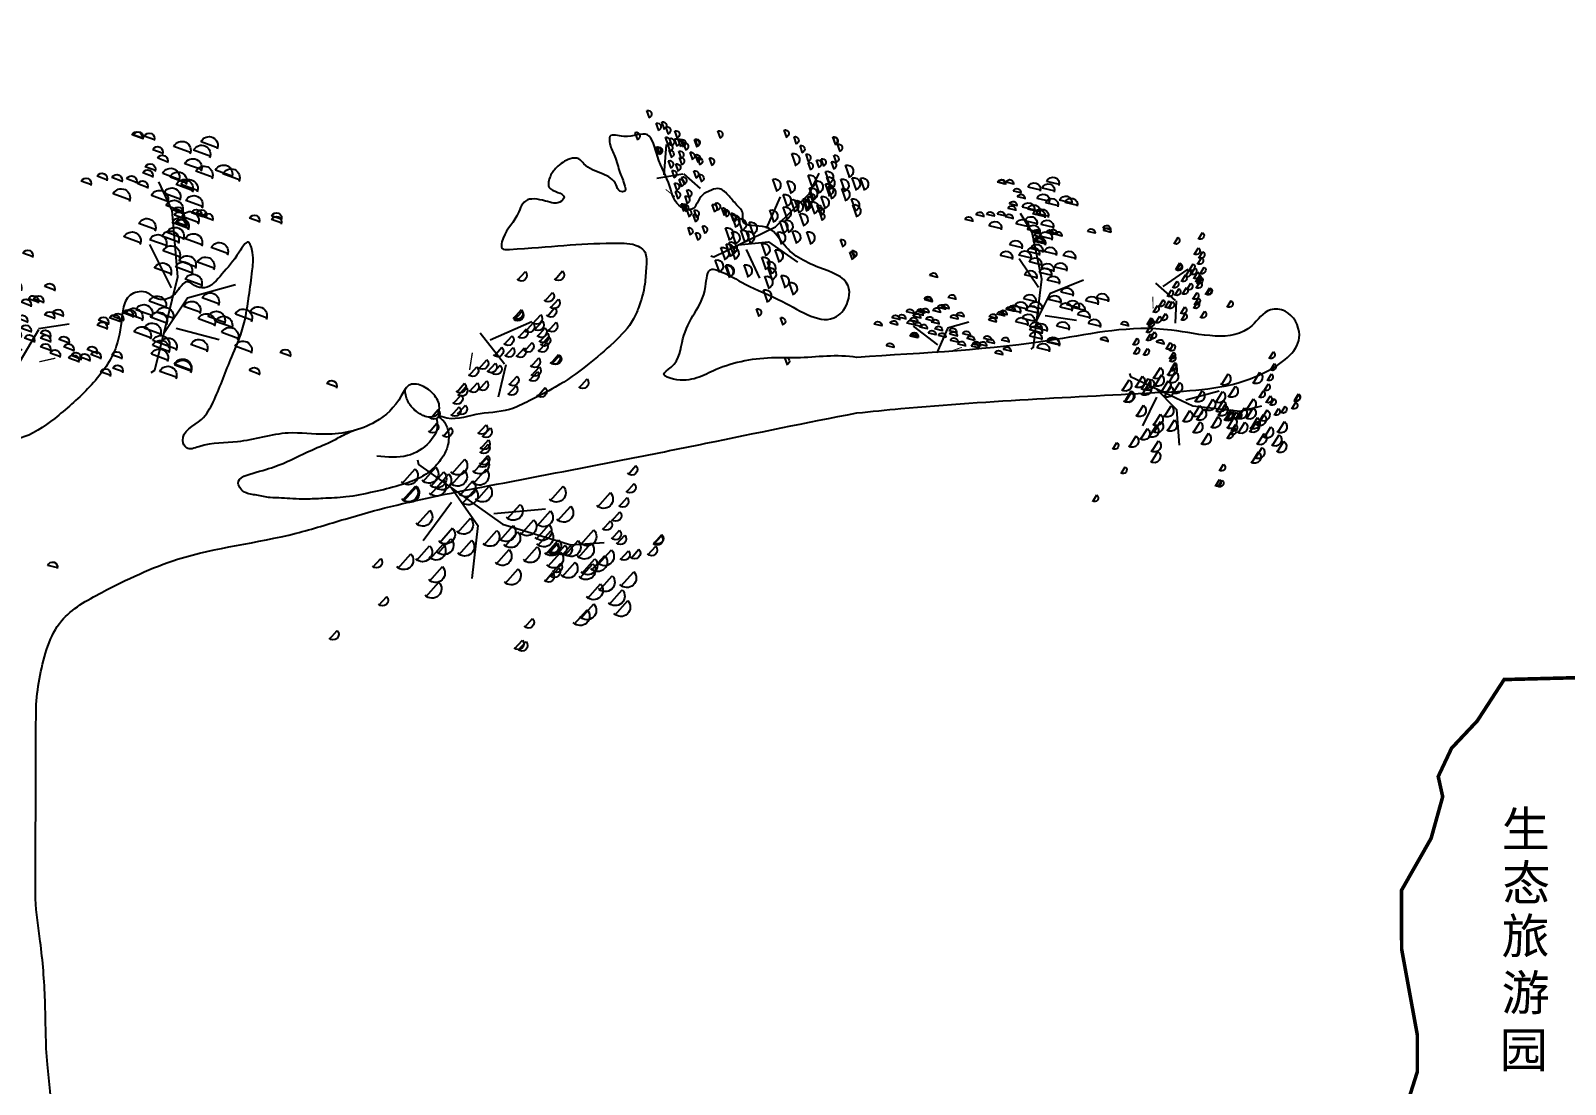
# Model space of a CAD drawing. Extents: x 652 to 897, y 187 to 370.
# Drawn here: x 701.03 to 724, y 241.95 to 257.72 of the extents above; entities that cross this region are included whole.
import ezdxf

# ---------------------------------------------------------------- set-up
doc = ezdxf.new("R2010")
doc.units = 0
doc.layers.get('0').update_dxf_attribs({"linetype": 'CONTINUOUS'})
doc.styles.get("Standard").update_dxf_attribs({"font": 'SimSun.ttf'})

# ---------------------------------------------------------------- blocks, each defined once
blk = doc.blocks.new('M_G79')
at = {"color": 3, "linetype": 'CONTINUOUS'}
for p, q in [((-1186, 4132), (-869, 4207)), ((-43, 4142), (148, 4187)), ((156, 4142), (346, 4187)), ((178, 4140), (368, 4185)), ((-1072, 3965), (-755, 4040)), ((-716, 3992), (-399, 4067)), ((-222, 3919), (-31, 3964)), ((-1641, 3610), (-1324, 3685)), ((-1503, 3661), (-1186, 3736)), ((-1157, 3600), (-840, 3675)), ((-946, 3709), (-629, 3784)), ((-326, 3777), (-136, 3822)), ((-125, 3600), (65, 3645)), ((-922, 3332), (-605, 3407)), ((-922, 3332), (-605, 3407)), ((-835, 3322), (-518, 3397)), ((-712, 3440), (-395, 3515)), ((-574, 3491), (-257, 3566)), ((-93, 3486), (97, 3531)), ((-28, 3281), (162, 3326)), ((178, 3346), (368, 3391)), ((441, 3339), (632, 3384)), ((705, 3331), (895, 3376)), ((-1041, 3058), (-724, 3133)), ((-634, 3145), (-317, 3220)), ((-421, 3077), (-104, 3152)), ((257, 3024), (574, 3099)), ((979, 3213), (1169, 3258)), ((-2470, 2935), (-2280, 2980)), ((-2463, 3000), (-2272, 3045)), ((-2075, 2913), (-1885, 2958)), ((-1245, 2843), (-1055, 2888)), ((-1129, 2896), (-939, 2941)), ((-1042, 2886), (-852, 2931)), ((-1007, 2768), (-690, 2843)), ((-742, 2809), (-552, 2854)), ((-711, 2894), (-520, 2939)), ((-702, 2932), (-385, 3007)), ((-845, 2640), (-528, 2715)), ((-800, 2683), (-610, 2728)), ((-778, 2681), (-588, 2726)), ((-259, 2552), (58, 2627)), ((-1590, 2282), (-1273, 2357)), ((-1116, 2383), (-799, 2458)), ((-777, 2456), (-460, 2531)), ((-697, 2381), (-380, 2456)), ((-486, 2291), (-169, 2366)), ((-24, 2284), (293, 2359)), ((-1379, 1994), (-1062, 2069)), ((-1050, 1979), (-733, 2054)), ((-748, 2122), (-431, 2197)), ((-997, 1863), (-680, 1938)), ((-629, 1800), (-312, 1875)), ((1860, 1814), (2050, 1859)), ((-1195, 1665), (-878, 1740)), ((-2413, 1227), (-2096, 1302)), ((-1537, 1372), (-1220, 1447)), ((-607, 1202), (-290, 1277)), ((1402, 1270), (1592, 1315)), ((-2156, 1154), (-1839, 1229)), ((-1822, 985), (-1505, 1060)), ((-1682, 1057), (-1365, 1132)), ((-1513, 994), (-1195, 1069)), ((-1227, 1183), (-910, 1258)), ((-760, 1021), (-443, 1096)), ((-385, 1023), (-68, 1098)), ((1574, 1031), (1764, 1076)), ((1661, 1021), (1851, 1066)), ((1990, 1205), (2181, 1250)), ((1993, 1227), (2183, 1272)), ((-1953, 801), (-1636, 876)), ((-661, 922), (-344, 997)), ((-573, 714), (-256, 789)), ((-218, 939), (99, 1014)), ((-86, 973), (104, 1018)), ((-43, 968), (148, 1013)), ((124, 883), (315, 928)), ((187, 854), (378, 899)), ((379, 789), (569, 834)), ((1199, 830), (1389, 875)), ((1347, 769), (1537, 814)), ((1785, 941), (1975, 986)), ((1959, 723), (2149, 768)), ((2070, 931), (2260, 976)), ((2179, 919), (2369, 964)), ((2218, 871), (2408, 916)), ((2276, 798), (2466, 843)), ((2443, 912), (2633, 957)), ((2649, 779), (2839, 824)), ((2801, 762), (2991, 807)), ((-2906, 603), (-2715, 648)), ((-2219, 588), (-1902, 663)), ((-1433, 523), (-1116, 598)), ((-886, 484), (-569, 559)), ((-750, 513), (-433, 588)), ((-407, 629), (-89, 704)), ((391, 699), (581, 744)), ((1734, 484), (1924, 529)), ((1819, 651), (2009, 696)), ((2114, 530), (2304, 575)), ((2252, 581), (2442, 626)), ((2353, 702), (2544, 747)), ((2433, 627), (2623, 672)), ((2852, 624), (3042, 669)), ((3246, 602), (3437, 647)), ((-2397, 215), (-2207, 260)), ((-760, 426), (-443, 501)), ((-755, 271), (-438, 346)), ((517, 244), (707, 289)), ((935, 242), (1125, 287)), ((1037, 363), (1227, 408)), ((1366, 348), (1556, 393)), ((1376, 435), (1566, 480)), ((1649, 317), (1839, 362)), ((1898, 377), (2089, 422)), ((2334, 329), (2524, 374)), ((2353, 305), (2544, 350)), ((-3794, 150), (-3603, 195)), ((-1191, 121), (-874, 196)), ((-1188, 143), (-871, 218)), ((-941, -17), (-624, 58)), ((23, -31), (213, 14)), ((71, 206), (261, 251)), ((442, 164), (632, 209)), ((633, 99), (823, 144)), ((788, 104), (978, 149)), ((826, 56), (1017, 101)), ((1163, 106), (1353, 151)), ((1349, 196), (1539, 241)), ((2944, 63), (3134, 108)), ((233, -121), (424, -76))]:
    blk.add_line(p, q, dxfattribs=at)
for points in [[(-474, 19), (-535, 70), (-743, 1769), (-503, 2932), (-208, 3406)], [(-656, 1561), (-179, 2279)], [(-615, 740), (-958, 1418), (-1781, 1752)], [(-1607, 740), (-823, 852)], [(1614, 559), (1079, 706)], [(1612, 537), (1876, -65)], [(1854, 135), (2456, 597)]]:
    blk.add_lwpolyline(points, dxfattribs=at)
at = {"color": 3, "linetype": 'CONTINUOUS', "const_width": 22.5}
blk.add_lwpolyline([(1251, 70), (1527, -27)], dxfattribs=at)
at = {"color": 3, "linetype": 'CONTINUOUS'}
for centre, radius in [((-1018, 4158), 157), ((-904, 3991), 157), ((-548, 4017), 157), ((58, 4157), 94.1), ((257, 4157), 94.1), ((279, 4155), 94.1), ((-1335, 3686), 157), ((-778, 3734), 157), ((-225, 3792), 94.1), ((-121, 3935), 94.1), ((-1473, 3635), 157), ((-989, 3625), 157), ((-543, 3466), 157), ((-405, 3517), 157), ((-24, 3615), 94.1), ((7, 3502), 94.1), ((-754, 3357), 157), ((-754, 3357), 157), ((-667, 3347), 157), ((-466, 3171), 157), ((73, 3296), 94.1), ((279, 3361), 94.1), ((542, 3354), 94.1), ((806, 3347), 94.1), ((1080, 3228), 94.1), ((-2362, 3015), 94.1), ((-872, 3083), 157), ((-534, 2958), 157), ((-253, 3103), 157), ((425, 3050), 157), ((-2369, 2950), 94.1), ((-1975, 2928), 94.1), ((-1144, 2858), 94.1), ((-1028, 2911), 94.1), ((-941, 2902), 94.1), ((-839, 2793), 157), ((-676, 2665), 157), ((-641, 2824), 94.1), ((-610, 2909), 94.1), ((-947, 2408), 157), ((-699, 2698), 94.1), ((-677, 2696), 94.1), ((-609, 2481), 157), ((-529, 2406), 157), ((-91, 2578), 157), ((-1422, 2307), 157), ((-580, 2147), 157), ((-318, 2317), 157), ((144, 2309), 157), ((-1211, 2019), 157), ((-882, 2004), 157), ((-829, 1888), 157), ((-1027, 1690), 157), ((-461, 1825), 157), ((1961, 1830), 94.1), ((-1369, 1397), 157), ((-2245, 1252), 157), ((-1988, 1179), 157), ((-1059, 1208), 157), ((-439, 1228), 157), ((1503, 1285), 94.1), ((2091, 1220), 94.1), ((2094, 1242), 94.1), ((-1654, 1010), 157), ((-1514, 1083), 157), ((-1344, 1020), 157), ((-592, 1046), 157), ((-492, 947), 157), ((-217, 1049), 157), ((-50, 964), 157), ((15, 988), 94.1), ((58, 983), 94.1), ((1675, 1046), 94.1), ((1762, 1036), 94.1), ((1886, 956), 94.1), ((2171, 947), 94.1), ((2280, 935), 94.1), ((2544, 927), 94.1), ((-2051, 613), 157), ((-1785, 826), 157), ((-405, 739), 157), ((-238, 654), 157), ((225, 898), 94.1), ((288, 869), 94.1), ((479, 804), 94.1), ((492, 714), 94.1), ((1300, 845), 94.1), ((1448, 785), 94.1), ((2060, 739), 94.1), ((2319, 886), 94.1), ((2377, 814), 94.1), ((2454, 717), 94.1), ((2750, 794), 94.1), ((2902, 777), 94.1), ((-2805, 618), 94.1), ((-1264, 548), 157), ((-717, 509), 157), ((-592, 451), 157), ((-582, 538), 157), ((1477, 451), 94.1), ((1835, 499), 94.1), ((1919, 666), 94.1), ((2215, 545), 94.1), ((2353, 596), 94.1), ((2534, 642), 94.1), ((2953, 639), 94.1), ((3347, 618), 94.1), ((-3693, 165), 94.1), ((-2296, 231), 94.1), ((-1022, 146), 157), ((-1020, 168), 157), ((-587, 296), 157), ((172, 221), 94.1), ((542, 180), 94.1), ((617, 260), 94.1), ((1036, 257), 94.1), ((1138, 378), 94.1), ((1450, 211), 94.1), ((1467, 364), 94.1), ((1750, 332), 94.1), ((1999, 393), 94.1), ((2435, 344), 94.1), ((2454, 320), 94.1), ((-773, 8), 157), ((124, -16), 94.1), ((734, 114), 94.1), ((889, 119), 94.1), ((927, 71), 94.1), ((1264, 122), 94.1), ((3045, 78), 94.1), ((334, -106), 94.1)]:
    blk.add_arc(centre, radius, 18.4422, 198.4146, dxfattribs=at)
at = {"width": 0.8, "flags": 9}
for tag in ['XSIZE', 'YSIZE']:
    blk.add_attdef(tag, (0, 0), '', height=0.5, dxfattribs=at)

msp = doc.modelspace()

# ---------------------------------------------------------------- linework, layer by layer
at = {"const_width": 0.0538}
msp.add_lwpolyline([(724.6455, 248.0516), (723.0825, 248.0109), (722.6814, 247.3931), (722.2957, 246.9833), (722.0964, 246.56), (722.1634, 246.2577), (721.9895, 245.6339), (721.5472, 244.8577), (721.549, 243.9762), (721.7836, 242.6927), (721.7836, 242.1416), (721.4657, 241.1357), (721.7518, 241.2465)], dxfattribs=at)
at = {"color": 253}
for points, knots in [([(713.3958, 252.8323), (713.0955, 252.8817), (712.6896, 252.8137), (711.9815, 252.8396), (711.3284, 252.7264), (710.8843, 252.42), (710.441, 252.5702), (710.7578, 252.7563), (710.7502, 253.1051), (710.9708, 253.5118), (711.1476, 253.7897), (711.1495, 254.1866), (711.4501, 254.0922), (711.7621, 253.8866), (712.3327, 253.6845), (712.916, 253.2713), (713.2596, 253.5856), (713.3545, 254.0094), (712.7496, 254.1823), (712.32, 254.4236), (712.0997, 254.8601), (711.645, 254.7647), (711.7119, 255.0131), (711.5773, 255.1246), (711.4816, 255.2596), (711.3324, 255.3887), (711.2023, 255.3267), (711.0904, 255.2804), (711.0164, 255.1815), (710.9562, 255.0193), (710.6696, 255.0787), (710.5999, 255.4593), (710.4135, 255.7571), (710.3075, 256.2763), (709.9807, 256.0862), (709.6766, 256.2016), (709.6992, 255.983), (709.7914, 255.8352), (709.8375, 255.5992), (709.9105, 255.4589), (709.9447, 255.3043), (709.8194, 255.3116), (709.7911, 255.4779), (709.5739, 255.6021), (709.348, 255.659), (709.2391, 255.8282), (709.058, 255.8057), (708.913, 255.6976), (708.7982, 255.5546), (708.7517, 255.3561), (708.9032, 255.3136), (709.0422, 255.2483), (708.9314, 255.109), (708.7184, 255.1856), (708.4065, 255.2417), (708.2987, 254.8581), (708.1024, 254.7101), (708.0617, 254.4401), (708.7989, 254.484), (709.2599, 254.5418), (709.8829, 254.5413), (710.0521, 254.539), (710.262, 254.4303), (710.2395, 254.1716), (710.228, 253.8974), (710.1534, 253.6303), (710.0229, 253.3189), (709.7463, 253.036), (709.3519, 252.7009), (708.9312, 252.3985), (708.527, 252.2023), (708.1455, 252.0028), (707.6866, 252.0157), (707.3489, 251.8674), (707.1166, 251.9726), (707.171, 252.1047), (707.0882, 252.2701), (706.9305, 252.4035), (706.6817, 252.4711), (706.5292, 252.1296), (706.1602, 251.7839), (705.5089, 251.6397), (704.8164, 251.75), (704.1776, 251.5317), (703.7016, 251.565), (703.362, 251.4257), (703.241, 251.7091), (703.6055, 251.8572), (703.8224, 252.2679), (703.9798, 252.7135), (704.2131, 253.2246), (704.2916, 253.6749), (704.3426, 254.1018), (704.3757, 254.3398), (704.2897, 254.6429), (704.0909, 254.2935), (703.9272, 254.1272), (703.6964, 253.8359), (703.4893, 253.8921), (703.3634, 254.0051), (703.2387, 253.8468), (703.1329, 253.6963), (702.914, 253.6842), (702.8081, 253.7959), (702.6545, 253.8377), (702.4432, 253.7433), (702.3871, 253.4027), (702.3468, 252.9313), (701.9564, 252.4065), (701.4738, 251.9771), (701.0069, 251.6243), (700.5552, 251.5606), (700.1235, 251.608), (699.8336, 251.9183), (699.637, 252.3152), (699.5834, 252.7637), (699.6086, 253.2418), (699.579, 253.6971), (699.5633, 254.0746), (699.7612, 254.3569), (699.7357, 254.5443), (699.7667, 254.8187), (699.5898, 254.6761), (699.4722, 254.8978), (699.127, 254.7819), (698.8341, 254.5957), (698.4694, 254.468), (698.1247, 254.2826), (697.779, 254.1211), (697.4007, 254.1683), (697.143, 254.211), (696.8127, 254.1263), (696.9848, 253.6618), (696.8323, 253.2939), (696.9382, 252.8601), (696.7248, 252.6504), (696.4933, 252.5812), (696.2614, 252.5918), (695.9796, 252.6016), (695.8344, 252.9139), (695.6951, 253.1833), (695.7784, 253.4185), (695.6143, 253.5753), (695.383, 253.4977), (695.1386, 253.5313), (694.9241, 253.5806), (694.6137, 253.6249), (694.6581, 253.2833), (694.802, 253.1103), (694.7331, 252.8414), (694.404, 252.8542), (693.9326, 252.9678), (693.4313, 253.1559), (692.5268, 253.4792), (692.7568, 252.7795), (692.4175, 252.5361), (692.4123, 252.183), (692.8013, 251.8108), (693.5038, 251.9656), (694.2393, 251.7183), (694.9734, 251.4658), (695.9885, 250.899), (696.6026, 249.6224), (696.4934, 248.4449), (696.4462, 247.8595), (696.4376, 247.638)], [20.3331759, 20.3331759, 20.3331759, 20.3331759, 20.7879213, 20.9474435, 21.3993229, 21.7261383, 21.8053933, 21.880564, 22.1108338, 22.3248654, 22.536783, 22.6748345, 22.7222166, 22.9507514, 23.2583518, 23.6778439, 23.7473214, 23.9332468, 24.1912333, 24.5182528, 24.6925482, 24.8709081, 24.9266213, 25.0065193, 25.1052589, 25.192907, 25.2605548, 25.3021066, 25.3746518, 25.4416266, 25.5320565, 25.7084295, 25.9532848, 26.1298579, 26.3066971, 26.4102084, 26.4659216, 26.5659405, 26.6922458, 26.8009399, 26.8380821, 26.8752529, 26.9294074, 27.0614405, 27.2193893, 27.2719365, 27.3369853, 27.4581203, 27.5380183, 27.6221031, 27.697009, 27.7564934, 27.7899808, 27.9107857, 28.0594687, 28.1884926, 28.4131224, 28.4595501, 28.5160741, 29.2887633, 29.3538121, 29.4411197, 29.5474049, 29.6559799, 29.7898852, 29.972326, 30.0637895, 30.2945112, 30.5514504, 30.8452378, 31.0654988, 31.2277685, 31.4814054, 31.7329943, 31.7664916, 31.8031973, 31.9108293, 32.0194876, 32.1223295, 32.2282316, 32.5041042, 32.8872341, 33.1661694, 33.5526742, 33.8431322, 33.9365218, 33.9988207, 34.2094093, 34.3664654, 34.7079285, 34.9120005, 35.205491, 35.396506, 35.5333451, 35.6186708, 35.7183714, 35.9291082, 36.0945112, 36.1711373, 36.2334649, 36.3060203, 36.4111145, 36.5226268, 36.5690774, 36.6367252, 36.7489943, 36.8664571, 37.1214356, 37.4640727, 37.7984347, 38.1058829, 38.3142017, 38.4692956, 38.7388751, 38.8987304, 39.1338259, 39.4031064, 39.6168757, 39.8220012, 39.9549678, 40.085297, 40.1601602, 40.2189278, 40.2988458, 40.438545, 40.6670797, 40.8586312, 41.0040623, 41.2597169, 41.4086896, 41.5576623, 41.6784535, 41.8087827, 42.1524731, 42.3010417, 42.4128923, 42.5598113, 42.6527382, 42.7657863, 42.9515485, 43.1072131, 43.2186395, 43.2711866, 43.410577, 43.5410056, 43.63577, 43.7661985, 43.8869105, 44.0162558, 44.12495, 44.1998691, 44.4616354, 44.8531114, 45.1621921, 45.3897609, 45.60291, 45.7245011, 45.8667973, 46.3412418, 46.6809735, 47.0278959, 47.5075172, 48.3921733, 48.9400986, 49.2729104, 49.2729104, 49.2729104, 49.2729104]), ([(713.3958, 252.0012), (713.6138, 252.0246), (715.1827, 252.1794), (717.2809, 252.2662), (719.296, 252.3885), (720.1567, 253.0419), (719.8906, 253.5407), (719.5169, 253.5814), (719.153, 252.9905), (717.8548, 253.4045), (715.9925, 252.9694), (714.3943, 252.899), (713.3958, 252.8323)], [11.9371554, 11.9371554, 11.9371554, 11.9371554, 12.2656964, 14.2957939, 15.0397825, 15.391453, 15.5980397, 15.7080892, 15.8923187, 16.494562, 17.3659566, 18.857997, 18.857997, 18.857997, 18.857997]), ([(701.1114, 247.638), (701.1234, 247.7826), (701.1903, 248.2182), (701.3787, 248.9264), (702.2509, 249.406), (703.3821, 249.9478), (704.6736, 250.078), (705.7166, 250.4126), (706.6677, 250.6766), (708.0609, 250.9454), (709.6357, 251.2453), (711.4751, 251.6126), (712.6409, 251.8587), (713.3958, 252.0012)], [62.8748538, 62.8748538, 62.8748538, 62.8748538, 63.0936066, 63.531082, 63.8998146, 64.5188349, 65.4262308, 65.8078561, 66.1623248, 66.9058438, 67.9347638, 68.567395, 69.7198219, 69.7198219, 69.7198219, 69.7198219]), ([(696.4376, 247.638), (696.4248, 244.5246), (696.4682, 243.7867), (696.3496, 242.7348), (696.3139, 241.8376), (696.2293, 241.0255), (696.1539, 240.3552), (695.9328, 239.6632), (695.2269, 239.3485), (694.5925, 238.9605), (693.8422, 239.0027), (693.6851, 238.5681), (693.771, 238.2937), (693.6182, 237.9097), (693.9621, 237.8079), (694.2427, 237.7698), (694.5797, 237.8859), (694.8922, 237.6119), (694.9787, 237.9766), (695.303, 237.898), (695.3362, 237.492), (695.7756, 237.7063), (695.8214, 237.9906), (696.0971, 238.0921), (696.3967, 238.1138), (696.7791, 238.0679), (697.0957, 237.8745), (697.3426, 237.9448), (697.5119, 237.9242), (697.6315, 238.0683), (697.7837, 238.3518), (697.9631, 238.0923), (697.8575, 237.8402), (698.1768, 237.8857), (698.3218, 237.6188), (698.8512, 237.6479), (698.7204, 238.0166), (698.9586, 238.1592), (699.0895, 238.3638), (699.3612, 238.4918), (699.6399, 238.3876), (699.8551, 238.1877), (699.9545, 237.8263), (700.2624, 237.9188), (700.5099, 237.8699), (700.6802, 237.9902), (700.8246, 238.0559), (700.9653, 238.2524), (701.2254, 238.0221), (701.6281, 237.9547), (701.5624, 238.3414), (701.8016, 237.9949), (702.0926, 237.8701), (702.6405, 237.7077), (702.7487, 238.0877), (702.7424, 238.1727), (702.7424, 238.2688), (702.7422, 238.3561), (702.7584, 238.3944), (702.7129, 238.5294), (702.6933, 238.7794), (702.4725, 239.1318), (701.953, 239.2612), (701.6577, 239.8021), (701.6885, 240.2315), (701.6387, 240.5902), (701.3127, 240.8698), (701.3844, 241.5235), (701.2499, 242.2912), (701.2588, 243.1875), (701.1962, 244.0115), (701.0992, 244.5842), (701.1014, 244.8606), (701.1114, 247.638)], [49.3293438, 49.3293438, 49.3293438, 49.3293438, 49.9309428, 50.4337375, 50.9137017, 51.2789847, 51.6537848, 51.9393531, 52.3078237, 52.7309385, 53.1129279, 53.1922711, 53.3779817, 53.5636924, 53.6344549, 53.8582513, 53.9979505, 54.1537137, 54.2726623, 54.3765553, 54.5311321, 54.7226835, 54.8390515, 54.942931, 55.1204661, 55.2992111, 55.5137343, 55.6348956, 55.6720663, 55.7577128, 55.9022174, 56.0026796, 56.095535, 56.210474, 56.3163963, 56.5411536, 56.6622228, 56.7541803, 56.9118217, 57.0326129, 57.1679086, 57.3255501, 57.480127, 57.6195174, 57.7217369, 57.85477, 57.9089442, 57.9614913, 58.1823651, 58.3127937, 58.3968786, 58.5349762, 58.6433246, 58.9779902, 59.0990857, 59.1585892, 59.2139774, 59.2667341, 59.2667341, 59.2667341, 59.4740553, 59.6623893, 59.924046, 60.233926, 60.4825133, 60.5728249, 60.7644446, 61.0676121, 61.4765057, 61.9550324, 62.3992253, 62.7199891, 62.8179824, 62.8179824, 62.8179824, 62.8179824])]:
    msp.add_open_spline(points, degree=3, knots=knots, dxfattribs=at)
at = {"color": 252}
for points in [[(707.1299, 251.9894), (707.0932, 251.9595), (706.9135, 251.9582), (706.8532, 251.9901), (706.7542, 252.0666), (706.6647, 252.2024), (706.6397, 252.2912), (706.6416, 252.3581), (706.6684, 252.3964)], [(707.129, 251.9485), (707.1727, 251.9151), (707.2349, 251.8439), (707.271, 251.7644), (707.287, 251.6339), (707.2657, 251.4864), (707.1824, 251.3224), (707.0245, 251.1449), (706.8061, 251.0081), (706.5427, 250.9137), (706.168, 250.8201), (705.748, 250.7439), (705.4025, 250.7215), (705.1481, 250.7108), (704.9535, 250.7166), (704.7852, 250.7272), (704.6138, 250.7347), (704.4155, 250.7707), (704.2329, 250.8133), (704.1721, 250.868), (704.137, 250.9463), (704.4068, 251.1147), (704.7508, 251.2226), (705.2364, 251.445), (705.5669, 251.5932), (705.761, 251.6949), (705.8802, 251.747)], [(707.1025, 251.922), (707.1157, 251.7983), (706.9972, 251.5647), (706.6717, 251.362), (706.2136, 251.3526)]]:
    msp.add_spline(points, degree=3, dxfattribs=at)

# ---------------------------------------------------------------- block references
for p, xscale, yscale, zscale, rotation in [((711.0448, 254.5852), -0.0006000000001262628, 0.0006000000001336048, 0.0006000000000000001, 302.8486439911394), ((702.4372, 252.6375), -0.0008400000002294868, 0.0008400000001529406, 0.00084, 353.1912784623805), ((717.5537, 252.8646), -0.0006000000001078223, 0.0006000000001336048, 0.0006000000000000001, 251.7373194287597), ((707.0081, 251.6831), -0.000900000000226241, 0.0009000000001719854, 0.0009000000000000002, 241.5894398874591)]:
    msp.add_blockref('M_G79', p, dxfattribs=dict(xscale=xscale, yscale=yscale, zscale=zscale, rotation=rotation))
for p, xscale, yscale, zscale in [((715.719, 252.9419), -0.0006000000000767614, 0.0006000000001336048, 0.0006000000000000001), ((698.4759, 249.5673), -0.0007800000000770524, 0.0007800000001338958, 0.0007800000000000001)]:
    msp.add_blockref('M_G79', p, dxfattribs=dict(xscale=xscale, yscale=yscale, zscale=zscale))

# ---------------------------------------------------------------- texts
at = {"char_height": 0.528, "attachment_point": 1}
for s, insert, width in [('{\\f宋体|b0|i0|c134|p2;\\C3;生}', (723.0444, 246.0356), 0.8897), ('{\\f宋体|b0|i0|c134|p2;\\C3;态}', (723.0556, 245.2314), 0.8897), ('{\\f宋体|b0|i0|c134|p2;\\C3;旅}', (723.0444, 244.436), 0.8897), ('{\\f宋体|b0|i0|c134|p2;\\C3;游}', (723.0444, 243.5881), 0.8897), ('{\\f宋体|b0|i0|c134|p2;\\C3;园}', (723.0158, 242.7343), 0.88968)]:
    msp.add_mtext(s, dxfattribs=dict(at, insert=insert, width=width))

doc.saveas('drawing.dxf')
